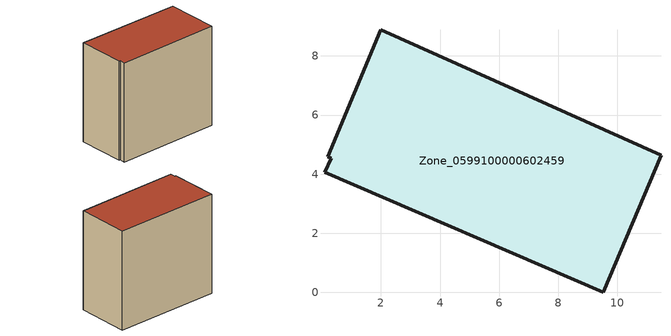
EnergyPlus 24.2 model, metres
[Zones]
Zone_0599100000602459
 floor ground (C_G): 0.09,4.07 0.32,4.54 0.2,4.59 2,8.89 11.47,4.65 9.51,0 z0
 wall outside (C_F): 9.51,0 11.47,4.65 2,8.89 0.2,4.59 0.32,4.54 0.09,4.07 9.51,0 z0:9.77
 roof outside (C_R): 0.32,4.54 0.09,4.07 9.51,0 11.47,4.65 2,8.89 0.2,4.59 z9.77
[BUILDING]
Pand.0599100000602459: North Axis=0; Terrain=City; Loads Convergence Tolerance Value=0.04; Temperature Convergence Tolerance Value=0.4; Solar Distribution=FullExterior; Maximum Number of Warmup Days=25; Minimum Number of Warmup Days=1
[Site:Location]
Rotterdam.The.Hague.AP_ZH_NLD Design_Conditions: Latitude=51.96; Longitude=4.45; Time Zone=1; Elevation=-4.5
[SITE:GROUNDTEMPERATURE:BUILDINGSURFACE]
18, 18, 18, 18, 18, 18, 18, 18, 18, 18, 18, 18
[MATERIAL] Thermal Absorptance=0.9; Solar Absorptance=0.7; Visible Absorptance=0.7
Name | Roughness | Thickness | Conductivity | Density | Specific Heat
G.TI.1946 | MediumSmooth | 0.15 | 1 | 540 | 1210
F.TI.1946 | Rough | 0.3 | 0.857143 | 1920 | 840
R.TI.1946 | MediumRough | 0.2 | 0.1 | 1500 | 1000
[CONSTRUCTION]
C_G: G.TI.1946
C_F: F.TI.1946
C_R: R.TI.1946
[ZONE]
Zone_0599100000602459: Type=1; Multiplier=1; Ceiling Height=Autocalculate; Volume=Autocalculate; Floor Area=autocalculate; Part of Total Floor Area=Yes
[ZONEINFILTRATION:DESIGNFLOWRATE]
Infil_Zone_0599100000602459: Zone or ZoneList or Space or SpaceList=Zone_0599100000602459; Schedule=AlwaysOn; Design Flow Rate Calculation Method=Flow/Area; Flow Rate per Floor Area=0.003; Constant Term Coefficient=1; Temperature Term Coefficient=0; Velocity Term Coefficient=0; Velocity Squared Term Coefficient=0
[HVACTEMPLATE:ZONE:IDEALLOADSAIRSYSTEM]
Zone_0599100000602459: Maximum Heating Supply Air Temperature=50; Minimum Cooling Supply Air Temperature=13; Maximum Heating Supply Air Humidity Ratio=0.0156; Minimum Cooling Supply Air Humidity Ratio=0.0077; Heating Limit=NoLimit; Cooling Limit=NoLimit; Dehumidification Control Type=ConstantSensibleHeatRatio; Cooling Sensible Heat Ratio=0.7; Dehumidification Setpoint=60; Humidification Control Type=None; Humidification Setpoint=30; Outdoor Air Method=None; Outdoor Air Flow Rate per Person=0.00944; Outdoor Air Flow Rate per Zone Floor Area=0; Outdoor Air Flow Rate per Zone=0; Demand Controlled Ventilation Type=None; Outdoor Air Economizer Type=NoEconomizer; Heat Recovery Type=None; Sensible Heat Recovery Effectiveness=0.7; Latent Heat Recovery Effectiveness=0.65
[ZONECONTROL:THERMOSTAT]
ThermostatControl_Zone_0599100000602459: Zone or ZoneList=Zone_0599100000602459; Control Type Schedule=DualSetpointControlType; Control 1=Thermostat_Zone_0599100000602459; Temperature Difference Between Cutout And Setpoint=0
[THERMOSTATSETPOINT:DUALSETPOINT]
Thermostat_Zone_0599100000602459: Heating Setpoint Temperature Schedule=HeatingSetpoint_Zone_0599100000602459; Cooling Setpoint Temperature Schedule=CoolingSetpoint_Zone_0599100000602459
[SCHEDULE:COMPACT]
HeatingSetpoint_Zone_0599100000602459: Through: 12/31, For: AllDays, Until: 24:00, 21
CoolingSetpoint_Zone_0599100000602459: Through: 12/31, For: AllDays, Until: 24:00, 24
DualSetpointControlType: Through: 12/31, For: AllDays, Until: 24:00, 4
AlwaysOn: Through: 12/31, For: AllDays, Until: 24:00, 1
